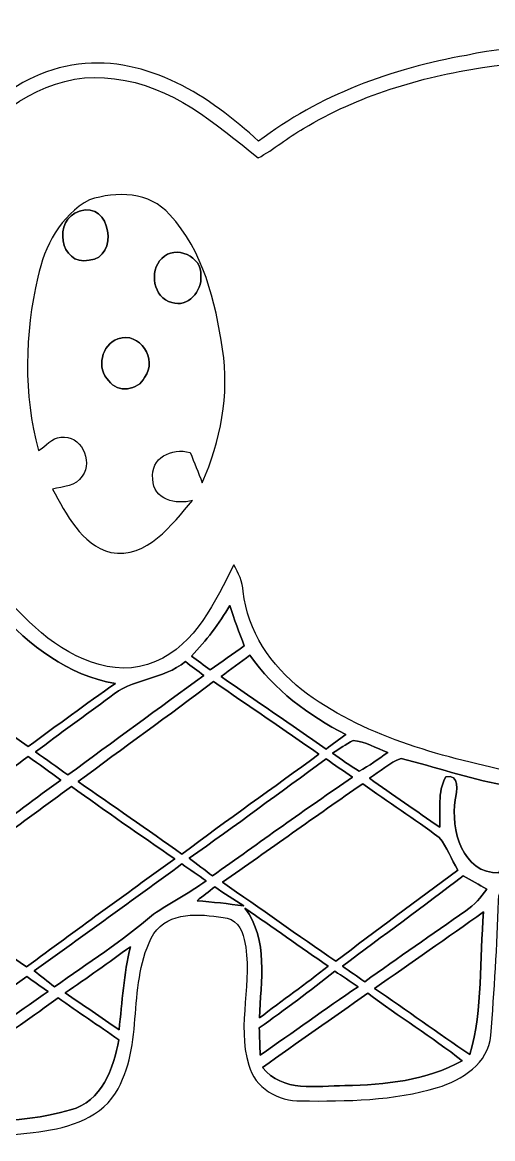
# Model space of a CAD drawing. Header units: centimetres. Extents: x -9.7 to 9.7, y -20.5 to 20.6.
# Drawn here: x -5.47 to -2.79, y 7.85 to 14.21 of the extents above; entities that cross this region are included whole.
import ezdxf

# ---------------------------------------------------------------- set-up
doc = ezdxf.new("R2010")
doc.units = ezdxf.units.CM
doc.header["$MEASUREMENT"] = 0
doc.layers.add('Camada 1', color=7, linetype='Continuous')

msp = doc.modelspace()

# ---------------------------------------------------------------- linework, layer by layer
at = {"layer": 'Camada 1'}
for points, knots in [([(-0.60995, 14.11922), (-0.34008, 14.20883), (-0.04409, 14.10334), (0.15487, 13.91284), (0.15487, 13.91284), (0.46989, 13.61193), (0.63429, 13.16955), (0.62759, 12.73704), (0.62759, 12.73704), (0.6223, 12.36486), (0.60077, 11.98315), (0.46777, 11.63178), (0.46777, 11.63178), (0.3877, 11.42752), (0.22613, 11.22362), (-0.00528, 11.1954), (-0.00528, 11.1954), (-0.27869, 11.16612), (-0.52916, 11.31393), (-0.7486, 11.45857), (-0.7486, 11.45857), (-0.80926, 11.18693), (-0.90874, 10.92588), (-1.03645, 10.67858), (-1.03645, 10.67858), (-0.8844, 10.60309), (-0.72143, 10.51525), (-0.64135, 10.35719), (-0.64135, 10.35719), (-0.59655, 10.27923), (-0.62547, 10.16599), (-0.71154, 10.13106), (-0.71154, 10.13106), (-0.83185, 10.07039), (-0.96943, 10.11625), (-1.0922, 10.14236), (-1.0922, 10.14236), (-1.03716, 9.98573), (-0.98036, 9.80898), (-0.83185, 9.71549), (-0.83185, 9.71549), (-0.67132, 9.60825), (-0.4579, 9.54087), (-0.27199, 9.62307), (-0.27199, 9.62307), (-0.12276, 9.70068), (-0.05927, 9.86754), (-0.0141, 10.01959), (-0.0141, 10.01959), (0.05749, 9.88341), (0.15275, 9.7476), (0.29951, 9.68587), (0.29951, 9.68587), (0.38664, 9.64599), (0.48401, 9.65799), (0.57714, 9.65693), (0.57714, 9.65693), (0.33019, 9.29922), (-0.02046, 8.99194), (-0.45084, 8.88717), (-0.45084, 8.88717), (-0.95144, 8.76476), (-1.51306, 8.83814), (-1.93957, 9.138), (-1.93957, 9.138), (-2.21543, 9.33167), (-2.43981, 9.58744), (-2.65677, 9.84285), (-2.65677, 9.84285), (-2.66064, 9.69398), (-2.64054, 9.5444), (-2.6543, 9.39553), (-2.6543, 9.39553), (-2.67757, 9.32638), (-2.76331, 9.28828), (-2.75836, 9.20785), (-2.75836, 9.20785), (-2.76472, 8.95244), (-2.78236, 8.69738), (-2.80141, 8.44232), (-2.80141, 8.44232), (-2.81481, 8.28357), (-2.96615, 8.18832), (-3.10479, 8.14563), (-3.10479, 8.14563), (-3.35597, 8.07014), (-3.62196, 8.06731), (-3.88196, 8.06943), (-3.88196, 8.06943), (-4.01038, 8.06696), (-4.14584, 8.14351), (-4.179, 8.27334), (-4.179, 8.27334), (-4.25272, 8.50723), (-4.15042, 8.75242), (-4.20546, 8.98807), (-4.20546, 8.98807), (-4.21569, 9.04839), (-4.25908, 9.11189), (-4.32576, 9.11331), (-4.32576, 9.11331), (-4.46051, 9.13482), (-4.63161, 9.14893), (-4.72052, 9.02193), (-4.72052, 9.02193), (-4.8789, 8.74323), (-4.76708, 8.38764), (-4.93854, 8.11318), (-4.93854, 8.11318), (-5.03943, 7.95549), (-5.23346, 7.91104), (-5.40666, 7.88882), (-5.40666, 7.88882), (-5.6843, 7.85812), (-5.99263, 7.85459), (-6.23252, 8.01934), (-6.23252, 8.01934), (-6.37645, 8.11212), (-6.45971, 8.26981), (-6.50804, 8.42997), (-6.50804, 8.42997), (-6.53591, 8.32272), (-6.54402, 8.19502), (-6.64104, 8.12341), (-6.64104, 8.12341), (-6.85517, 7.94455), (-7.1501, 7.98617), (-7.40762, 7.99747), (-7.40762, 7.99747), (-7.67749, 8.01334), (-7.98935, 8.04298), (-8.17138, 8.26981), (-8.17138, 8.26981), (-8.34812, 8.49595), (-8.32661, 8.79968), (-8.4021, 9.06356), (-8.4021, 9.06356), (-8.58343, 9.70138), (-8.65611, 10.37272), (-8.59049, 11.03347), (-8.59049, 11.03347), (-8.75277, 11.02536), (-8.93657, 11.07616), (-9.02158, 11.22609), (-9.02158, 11.22609), (-9.12424, 11.36791), (-9.08791, 11.58028), (-9.23042, 11.69493), (-9.23042, 11.69493), (-9.32427, 11.76972), (-9.44138, 11.6914), (-9.54228, 11.67765), (-9.54228, 11.67765), (-9.49007, 11.86638), (-9.23466, 11.83675), (-9.12494, 11.71645), (-9.12494, 11.71645), (-9.10766, 11.85368), (-9.09425, 11.99303), (-9.04945, 12.12461), (-9.04945, 12.12461), (-9.0297, 12.13131), (-8.99019, 12.14472), (-8.97043, 12.15178), (-8.97043, 12.15178), (-8.99194, 12.00925), (-9.02511, 11.86849), (-9.04416, 11.72562), (-9.04416, 11.72562), (-8.92916, 11.76266), (-8.76088, 11.86074), (-8.67021, 11.73868), (-8.67021, 11.73868), (-8.76652, 11.70693), (-8.86812, 11.69951), (-8.96725, 11.68082), (-8.96725, 11.68082), (-9.0939, 11.49631), (-8.99336, 11.22397), (-8.79475, 11.13825), (-8.79475, 11.13825), (-8.72771, 11.11849), (-8.65681, 11.12343), (-8.58766, 11.12026), (-8.58766, 11.12026), (-8.52663, 11.53795), (-8.42221, 11.96057), (-8.18762, 12.31723), (-8.18762, 12.31723), (-8.06379, 12.51691), (-7.8867, 12.6746), (-7.7096, 12.82559), (-7.7096, 12.82559), (-7.50111, 12.9942), (-7.27357, 13.14731), (-7.01569, 13.22775), (-7.01569, 13.22775), (-6.69854, 13.33041), (-6.35635, 13.30289), (-6.03391, 13.24292), (-6.03391, 13.24292), (-5.85257, 13.58758), (-5.55378, 13.91814), (-5.14809, 13.97105), (-5.14809, 13.97105), (-4.75473, 14.01797), (-4.39878, 13.78795), (-4.12326, 13.5315), (-4.12326, 13.5315), (-3.78037, 13.79573), (-3.36303, 13.94566), (-2.94004, 14.02079), (-2.94004, 14.02079), (-2.3382, 14.15837), (-1.69403, 13.92307), (-1.27282, 13.48387), (-1.27282, 13.48387), (-1.12253, 13.75268), (-0.91193, 14.01797), (-0.60995, 14.11922)], [0, 0, 0, 0, 0.0178571, 0.0178571, 0.0178571, 0.0178571, 0.0357143, 0.0357143, 0.0357143, 0.0357143, 0.0535714, 0.0535714, 0.0535714, 0.0535714, 0.0714286, 0.0714286, 0.0714286, 0.0714286, 0.0892857, 0.0892857, 0.0892857, 0.0892857, 0.1071429, 0.1071429, 0.1071429, 0.1071429, 0.125, 0.125, 0.125, 0.125, 0.1428571, 0.1428571, 0.1428571, 0.1428571, 0.1607143, 0.1607143, 0.1607143, 0.1607143, 0.1785714, 0.1785714, 0.1785714, 0.1785714, 0.1964286, 0.1964286, 0.1964286, 0.1964286, 0.2142857, 0.2142857, 0.2142857, 0.2142857, 0.2321429, 0.2321429, 0.2321429, 0.2321429, 0.25, 0.25, 0.25, 0.25, 0.2678571, 0.2678571, 0.2678571, 0.2678571, 0.2857143, 0.2857143, 0.2857143, 0.2857143, 0.3035714, 0.3035714, 0.3035714, 0.3035714, 0.3214286, 0.3214286, 0.3214286, 0.3214286, 0.3392857, 0.3392857, 0.3392857, 0.3392857, 0.3571429, 0.3571429, 0.3571429, 0.3571429, 0.375, 0.375, 0.375, 0.375, 0.3928571, 0.3928571, 0.3928571, 0.3928571, 0.4107143, 0.4107143, 0.4107143, 0.4107143, 0.4285714, 0.4285714, 0.4285714, 0.4285714, 0.4464286, 0.4464286, 0.4464286, 0.4464286, 0.4642857, 0.4642857, 0.4642857, 0.4642857, 0.4821429, 0.4821429, 0.4821429, 0.4821429, 0.5, 0.5, 0.5, 0.5, 0.5178571, 0.5178571, 0.5178571, 0.5178571, 0.5357143, 0.5357143, 0.5357143, 0.5357143, 0.5535714, 0.5535714, 0.5535714, 0.5535714, 0.5714286, 0.5714286, 0.5714286, 0.5714286, 0.5892857, 0.5892857, 0.5892857, 0.5892857, 0.6071429, 0.6071429, 0.6071429, 0.6071429, 0.625, 0.625, 0.625, 0.625, 0.6428571, 0.6428571, 0.6428571, 0.6428571, 0.6607143, 0.6607143, 0.6607143, 0.6607143, 0.6785714, 0.6785714, 0.6785714, 0.6785714, 0.6964286, 0.6964286, 0.6964286, 0.6964286, 0.7142857, 0.7142857, 0.7142857, 0.7142857, 0.7321429, 0.7321429, 0.7321429, 0.7321429, 0.75, 0.75, 0.75, 0.75, 0.7678571, 0.7678571, 0.7678571, 0.7678571, 0.7857143, 0.7857143, 0.7857143, 0.7857143, 0.8035714, 0.8035714, 0.8035714, 0.8035714, 0.8214286, 0.8214286, 0.8214286, 0.8214286, 0.8392857, 0.8392857, 0.8392857, 0.8392857, 0.8571429, 0.8571429, 0.8571429, 0.8571429, 0.875, 0.875, 0.875, 0.875, 0.8928571, 0.8928571, 0.8928571, 0.8928571, 0.9107143, 0.9107143, 0.9107143, 0.9107143, 0.9285714, 0.9285714, 0.9285714, 0.9285714, 0.9464286, 0.9464286, 0.9464286, 0.9464286, 0.9642857, 0.9642857, 0.9642857, 0.9642857, 1, 1, 1, 1]), ([(-3.86715, 13.60451), (-3.86715, 13.60451), (-3.86715, 13.60451), (-3.86715, 13.60451), (-3.86715, 13.60451), (-3.95746, 13.55407), (-4.03577, 13.48528), (-4.12644, 13.43659), (-4.12644, 13.43659), (-4.36774, 13.63203), (-4.62104, 13.85146), (-4.94312, 13.88709), (-4.94312, 13.88709), (-5.2511, 13.93472), (-5.54813, 13.76538), (-5.73792, 13.5329), (-5.73792, 13.5329), (-6.06178, 13.14273), (-6.24662, 12.60968), (-6.1355, 12.10415), (-6.1355, 12.10415), (-6.0258, 11.60004), (-5.77849, 11.1125), (-5.39362, 10.76325), (-5.39362, 10.76325), (-5.2137, 10.60132), (-4.95158, 10.46585), (-4.70958, 10.56993), (-4.70958, 10.56993), (-4.47993, 10.6694), (-4.37091, 10.91177), (-4.26507, 11.12167), (-4.26507, 11.12167), (-4.23932, 11.07369), (-4.21323, 11.02465), (-4.21145, 10.96856), (-4.21145, 10.96856), (-4.18641, 10.7449), (-4.05165, 10.54734), (-3.87772, 10.41011), (-3.87772, 10.41011), (-3.53377, 10.14448), (-3.10127, 10.03546), (-2.68464, 9.94163), (-2.68464, 9.94163), (-2.60385, 9.93316), (-2.56187, 9.8559), (-2.51178, 9.80193), (-2.51178, 9.80193), (-2.22215, 9.46326), (-1.8923, 9.12354), (-1.45379, 8.99018), (-1.45379, 8.99018), (-1.00646, 8.86495), (-0.50024, 8.88259), (-0.09313, 9.12318), (-0.09313, 9.12318), (0.10371, 9.23395), (0.26246, 9.39764), (0.41098, 9.56521), (0.41098, 9.56521), (0.24977, 9.59484), (0.11219, 9.68762), (0.00881, 9.81251), (0.00881, 9.81251), (-0.05961, 9.69398), (-0.15063, 9.57438), (-0.28575, 9.52993), (-0.28575, 9.52993), (-0.4572, 9.46714), (-0.64698, 9.51971), (-0.80222, 9.60154), (-0.80222, 9.60154), (-1.09395, 9.74936), (-1.23013, 10.11943), (-1.15675, 10.42916), (-1.15675, 10.42916), (-1.12572, 10.56286), (-1.12606, 10.70609), (-1.05762, 10.82815), (-1.05762, 10.82815), (-0.81704, 11.31534), (-0.7179, 11.87838), (-0.8202, 12.41459), (-0.8202, 12.41459), (-0.9285, 12.98469), (-1.28905, 13.51492), (-1.8101, 13.78231), (-1.8101, 13.78231), (-2.12514, 13.9513), (-2.4966, 14.01162), (-2.84902, 13.95236), (-2.84902, 13.95236), (-3.20428, 13.89556), (-3.55811, 13.79255), (-3.86715, 13.60451)], [0, 0, 0, 0, 0.04, 0.04, 0.04, 0.04, 0.08, 0.08, 0.08, 0.08, 0.12, 0.12, 0.12, 0.12, 0.16, 0.16, 0.16, 0.16, 0.2, 0.2, 0.2, 0.2, 0.24, 0.24, 0.24, 0.24, 0.28, 0.28, 0.28, 0.28, 0.32, 0.32, 0.32, 0.32, 0.36, 0.36, 0.36, 0.36, 0.4, 0.4, 0.4, 0.4, 0.44, 0.44, 0.44, 0.44, 0.48, 0.48, 0.48, 0.48, 0.52, 0.52, 0.52, 0.52, 0.56, 0.56, 0.56, 0.56, 0.6, 0.6, 0.6, 0.6, 0.64, 0.64, 0.64, 0.64, 0.68, 0.68, 0.68, 0.68, 0.72, 0.72, 0.72, 0.72, 0.76, 0.76, 0.76, 0.76, 0.8, 0.8, 0.8, 0.8, 0.84, 0.84, 0.84, 0.84, 0.88, 0.88, 0.88, 0.88, 0.92, 0.92, 0.92, 0.92, 1, 1, 1, 1]), ([(-5.08599, 13.19812), (-4.93572, 13.24927), (-4.74062, 13.24468), (-4.6302, 13.11451), (-4.6302, 13.11451), (-4.43793, 12.90742), (-4.36879, 12.62027), (-4.32859, 12.34828), (-4.32859, 12.34828), (-4.28871, 12.08969), (-4.33916, 11.82581), (-4.44429, 11.58839), (-4.44429, 11.58839), (-4.46651, 11.64624), (-4.48909, 11.7034), (-4.51343, 11.76019), (-4.51343, 11.76019), (-4.61751, 11.78912), (-4.74169, 11.73021), (-4.7251, 11.6085), (-4.7251, 11.6085), (-4.72439, 11.48997), (-4.59281, 11.46245), (-4.49896, 11.48679), (-4.49896, 11.48679), (-4.61997, 11.35027), (-4.7558, 11.15483), (-4.965, 11.19081), (-4.965, 11.19081), (-5.13362, 11.23632), (-5.21723, 11.41024), (-5.2966, 11.55099), (-5.2966, 11.55099), (-5.23769, 11.56828), (-5.16113, 11.56476), (-5.12762, 11.6265), (-5.12762, 11.6265), (-5.06201, 11.71116), (-5.13785, 11.86638), (-5.24932, 11.84663), (-5.24932, 11.84663), (-5.30119, 11.84557), (-5.33471, 11.79547), (-5.37703, 11.77148), (-5.37703, 11.77148), (-5.46206, 12.09322), (-5.4557, 12.43506), (-5.38091, 12.75785), (-5.38091, 12.75785), (-5.34212, 12.93354), (-5.25039, 13.11133), (-5.08599, 13.19812)], [0, 0, 0, 0, 0.0714286, 0.0714286, 0.0714286, 0.0714286, 0.1428571, 0.1428571, 0.1428571, 0.1428571, 0.2142857, 0.2142857, 0.2142857, 0.2142857, 0.2857143, 0.2857143, 0.2857143, 0.2857143, 0.3571429, 0.3571429, 0.3571429, 0.3571429, 0.4285714, 0.4285714, 0.4285714, 0.4285714, 0.5, 0.5, 0.5, 0.5, 0.5714286, 0.5714286, 0.5714286, 0.5714286, 0.6428571, 0.6428571, 0.6428571, 0.6428571, 0.7142857, 0.7142857, 0.7142857, 0.7142857, 0.7857143, 0.7857143, 0.7857143, 0.7857143, 0.8571429, 0.8571429, 0.8571429, 0.8571429, 1, 1, 1, 1]), ([(-5.14208, 13.13391), (-5.14208, 13.13391), (-5.14208, 13.13391), (-5.14208, 13.13391), (-5.14208, 13.13391), (-5.2966, 13.09088), (-5.25604, 12.81782), (-5.08847, 12.85521), (-5.08847, 12.85521), (-4.91455, 12.86544), (-4.96464, 13.19742), (-5.14208, 13.13391)], [0, 0, 0, 0, 0.25, 0.25, 0.25, 0.25, 0.5, 0.5, 0.5, 0.5, 1, 1, 1, 1]), ([(-4.67465, 12.86509), (-4.67465, 12.86509), (-4.67465, 12.86509), (-4.67465, 12.86509), (-4.67465, 12.86509), (-4.74909, 12.79348), (-4.72263, 12.63826), (-4.61751, 12.61463), (-4.61751, 12.61463), (-4.5272, 12.58146), (-4.44394, 12.67988), (-4.45206, 12.76597), (-4.45206, 12.76597), (-4.44217, 12.87533), (-4.59705, 12.94588), (-4.67465, 12.86509)], [0, 0, 0, 0, 0.2, 0.2, 0.2, 0.2, 0.4, 0.4, 0.4, 0.4, 0.6, 0.6, 0.6, 0.6, 1, 1, 1, 1]), ([(-4.92407, 12.40648), (-4.92407, 12.40648), (-4.92407, 12.40648), (-4.92407, 12.40648), (-4.92407, 12.40648), (-5.01896, 12.37615), (-5.04789, 12.23715), (-4.97592, 12.16836), (-4.97592, 12.16836), (-4.92936, 12.0978), (-4.80659, 12.11192), (-4.77273, 12.18811), (-4.77273, 12.18811), (-4.69511, 12.28972), (-4.79918, 12.4527), (-4.92407, 12.40648)], [0, 0, 0, 0, 0.2, 0.2, 0.2, 0.2, 0.4, 0.4, 0.4, 0.4, 0.6, 0.6, 0.6, 0.6, 1, 1, 1, 1]), ([(-4.50639, 10.60167), (-4.50639, 10.60167), (-4.50639, 10.60167), (-4.50639, 10.60167), (-4.50639, 10.60167), (-4.4704, 10.57557), (-4.43476, 10.54911), (-4.39914, 10.52265), (-4.39914, 10.52265), (-4.33387, 10.56816), (-4.26966, 10.61437), (-4.20475, 10.65988), (-4.20475, 10.65988), (-4.23509, 10.73538), (-4.26261, 10.81228), (-4.2873, 10.88989), (-4.2873, 10.88989), (-4.34764, 10.78476), (-4.4217, 10.68881), (-4.50639, 10.60167)], [0, 0, 0, 0, 0.1666667, 0.1666667, 0.1666667, 0.1666667, 0.3333333, 0.3333333, 0.3333333, 0.3333333, 0.5, 0.5, 0.5, 0.5, 0.6666667, 0.6666667, 0.6666667, 0.6666667, 1, 1, 1, 1]), ([(-6.06319, 10.52617), (-6.06319, 10.52617), (-6.06319, 10.52617), (-6.06319, 10.52617), (-6.06319, 10.52617), (-5.85435, 10.37872), (-5.64479, 10.23196), (-5.43453, 10.08626), (-5.43453, 10.08626), (-5.27049, 10.20762), (-5.10611, 10.32862), (-4.93888, 10.44575), (-4.93888, 10.44575), (-5.2077, 10.48914), (-5.42819, 10.662), (-5.6074, 10.85744), (-5.6074, 10.85744), (-5.75804, 10.74525), (-5.91185, 10.6373), (-6.06319, 10.52617)], [0, 0, 0, 0, 0.1666667, 0.1666667, 0.1666667, 0.1666667, 0.3333333, 0.3333333, 0.3333333, 0.3333333, 0.5, 0.5, 0.5, 0.5, 0.6666667, 0.6666667, 0.6666667, 0.6666667, 1, 1, 1, 1]), ([(-4.96992, 10.36778), (-4.96992, 10.36778), (-4.96992, 10.36778), (-4.96992, 10.36778), (-4.96992, 10.36778), (-5.11069, 10.263), (-5.25392, 10.16176), (-5.39326, 10.05557), (-5.39326, 10.05557), (-5.33152, 10.01289), (-5.26979, 9.9695), (-5.20912, 9.92504), (-5.20912, 9.92504), (-4.95087, 10.11413), (-4.6937, 10.30427), (-4.43442, 10.4916), (-4.43442, 10.4916), (-4.47004, 10.51771), (-4.50532, 10.54381), (-4.54025, 10.56993), (-4.54025, 10.56993), (-4.66689, 10.4655), (-4.84716, 10.47608), (-4.96992, 10.36778)], [0, 0, 0, 0, 0.1428571, 0.1428571, 0.1428571, 0.1428571, 0.2857143, 0.2857143, 0.2857143, 0.2857143, 0.4285714, 0.4285714, 0.4285714, 0.4285714, 0.5714286, 0.5714286, 0.5714286, 0.5714286, 0.7142857, 0.7142857, 0.7142857, 0.7142857, 1, 1, 1, 1]), ([(-4.33704, 10.48455), (-4.33704, 10.48455), (-4.33704, 10.48455), (-4.33704, 10.48455), (-4.33704, 10.48455), (-4.13773, 10.34768), (-3.93805, 10.21079), (-3.73979, 10.07215), (-3.73979, 10.07215), (-3.7024, 10.10002), (-3.66465, 10.12754), (-3.62691, 10.15505), (-3.62691, 10.15505), (-3.83928, 10.26371), (-4.03542, 10.4087), (-4.17264, 10.60696), (-4.17264, 10.60696), (-4.22768, 10.56604), (-4.28271, 10.52583), (-4.33704, 10.48455)], [0, 0, 0, 0, 0.1666667, 0.1666667, 0.1666667, 0.1666667, 0.3333333, 0.3333333, 0.3333333, 0.3333333, 0.5, 0.5, 0.5, 0.5, 0.6666667, 0.6666667, 0.6666667, 0.6666667, 1, 1, 1, 1]), ([(-5.1509, 9.88695), (-5.1509, 9.88695), (-5.1509, 9.88695), (-5.1509, 9.88695), (-5.1509, 9.88695), (-4.95299, 9.75077), (-4.7565, 9.61319), (-4.55999, 9.4749), (-4.55999, 9.4749), (-4.30247, 9.66752), (-4.03965, 9.85273), (-3.78037, 10.04287), (-3.78037, 10.04287), (-3.97862, 10.18292), (-4.18076, 10.31769), (-4.38009, 10.45668), (-4.38009, 10.45668), (-4.63444, 10.26336), (-4.89444, 10.07779), (-5.1509, 9.88695)], [0, 0, 0, 0, 0.1666667, 0.1666667, 0.1666667, 0.1666667, 0.3333333, 0.3333333, 0.3333333, 0.3333333, 0.5, 0.5, 0.5, 0.5, 0.6666667, 0.6666667, 0.6666667, 0.6666667, 1, 1, 1, 1]), ([(-3.58598, 10.12154), (-3.58598, 10.12154), (-3.58598, 10.12154), (-3.58598, 10.12154), (-3.58598, 10.12154), (-3.62549, 10.09826), (-3.66394, 10.07427), (-3.70204, 10.04851), (-3.70204, 10.04851), (-3.65266, 10.01394), (-3.60398, 9.97795), (-3.55177, 9.94727), (-3.55177, 9.94727), (-3.49284, 9.97514), (-3.44204, 10.01641), (-3.38878, 10.05346), (-3.38878, 10.05346), (-3.45439, 10.07568), (-3.51613, 10.1166), (-3.58598, 10.12154)], [0, 0, 0, 0, 0.1666667, 0.1666667, 0.1666667, 0.1666667, 0.3333333, 0.3333333, 0.3333333, 0.3333333, 0.5, 0.5, 0.5, 0.5, 0.6666667, 0.6666667, 0.6666667, 0.6666667, 1, 1, 1, 1]), ([(-6.2865, 9.40928), (-6.2865, 9.40928), (-6.2865, 9.40928), (-6.2865, 9.40928), (-6.2865, 9.40928), (-6.22335, 9.36377), (-6.15984, 9.31862), (-6.09599, 9.27381), (-6.09599, 9.27381), (-5.81377, 9.4816), (-5.53154, 9.68903), (-5.24862, 9.89612), (-5.24862, 9.89612), (-5.31106, 9.94057), (-5.37316, 9.98537), (-5.43524, 10.02982), (-5.43524, 10.02982), (-5.71712, 9.82027), (-6.00428, 9.61777), (-6.2865, 9.40928)], [0, 0, 0, 0, 0.1666667, 0.1666667, 0.1666667, 0.1666667, 0.3333333, 0.3333333, 0.3333333, 0.3333333, 0.5, 0.5, 0.5, 0.5, 0.6666667, 0.6666667, 0.6666667, 0.6666667, 1, 1, 1, 1]), ([(-4.51908, 9.45091), (-4.51908, 9.45091), (-4.51908, 9.45091), (-4.51908, 9.45091), (-4.51908, 9.45091), (-4.47498, 9.4174), (-4.43018, 9.38388), (-4.38572, 9.35037), (-4.38572, 9.35037), (-4.1208, 9.53946), (-3.85655, 9.72961), (-3.5881, 9.91305), (-3.5881, 9.91305), (-3.63889, 9.94727), (-3.68935, 9.98149), (-3.73979, 10.01571), (-3.73979, 10.01571), (-3.99944, 9.82733), (-4.25626, 9.63507), (-4.51908, 9.45091)], [0, 0, 0, 0, 0.1666667, 0.1666667, 0.1666667, 0.1666667, 0.3333333, 0.3333333, 0.3333333, 0.3333333, 0.5, 0.5, 0.5, 0.5, 0.6666667, 0.6666667, 0.6666667, 0.6666667, 1, 1, 1, 1]), ([(-3.49179, 9.90635), (-3.49179, 9.90635), (-3.49179, 9.90635), (-3.49179, 9.90635), (-3.49179, 9.90635), (-3.36055, 9.81109), (-3.22579, 9.72043), (-3.09279, 9.6273), (-3.09279, 9.6273), (-3.0868, 9.72255), (-3.10727, 9.82662), (-3.05822, 9.91376), (-3.05822, 9.91376), (-2.97814, 9.93527), (-2.99261, 9.82909), (-3.0046, 9.78358), (-3.0046, 9.78358), (-3.03106, 9.61777), (-2.96367, 9.36025), (-2.75519, 9.36801), (-2.75519, 9.36801), (-2.69168, 9.52712), (-2.76048, 9.70209), (-2.73614, 9.86825), (-2.73614, 9.86825), (-2.93088, 9.906), (-3.11962, 9.9695), (-3.31152, 10.01924), (-3.31152, 10.01924), (-3.37925, 9.9963), (-3.43181, 9.94339), (-3.49179, 9.90635)], [0, 0, 0, 0, 0.1111111, 0.1111111, 0.1111111, 0.1111111, 0.2222222, 0.2222222, 0.2222222, 0.2222222, 0.3333333, 0.3333333, 0.3333333, 0.3333333, 0.4444444, 0.4444444, 0.4444444, 0.4444444, 0.5555556, 0.5555556, 0.5555556, 0.5555556, 0.6666667, 0.6666667, 0.6666667, 0.6666667, 0.7777778, 0.7777778, 0.7777778, 0.7777778, 1, 1, 1, 1]), ([(-6.03815, 9.23889), (-6.03815, 9.23889), (-6.03815, 9.23889), (-6.03815, 9.23889), (-6.03815, 9.23889), (-5.84234, 9.10025), (-5.64127, 8.96902), (-5.44405, 8.8325), (-5.44405, 8.8325), (-5.16431, 9.03957), (-4.8828, 9.24383), (-4.60058, 9.44738), (-4.60058, 9.44738), (-4.79777, 9.58249), (-4.99426, 9.71902), (-5.18795, 9.85908), (-5.18795, 9.85908), (-5.47193, 9.65305), (-5.7531, 9.4435), (-6.03815, 9.23889)], [0, 0, 0, 0, 0.1666667, 0.1666667, 0.1666667, 0.1666667, 0.3333333, 0.3333333, 0.3333333, 0.3333333, 0.5, 0.5, 0.5, 0.5, 0.6666667, 0.6666667, 0.6666667, 0.6666667, 1, 1, 1, 1]), ([(-4.32964, 9.31368), (-4.32964, 9.31368), (-4.32964, 9.31368), (-4.32964, 9.31368), (-4.32964, 9.31368), (-4.11268, 9.16622), (-3.90031, 9.01206), (-3.68335, 8.86424), (-3.68335, 8.86424), (-3.45475, 9.04098), (-3.22155, 9.21137), (-2.98979, 9.38353), (-2.98979, 9.38353), (-3.02541, 9.44491), (-3.05118, 9.51264), (-3.09491, 9.56874), (-3.09491, 9.56874), (-3.23639, 9.67634), (-3.38771, 9.76947), (-3.53094, 9.87459), (-3.53094, 9.87459), (-3.79906, 9.69009), (-4.06259, 9.4996), (-4.32964, 9.31368)], [0, 0, 0, 0, 0.1428571, 0.1428571, 0.1428571, 0.1428571, 0.2857143, 0.2857143, 0.2857143, 0.2857143, 0.4285714, 0.4285714, 0.4285714, 0.4285714, 0.5714286, 0.5714286, 0.5714286, 0.5714286, 0.7142857, 0.7142857, 0.7142857, 0.7142857, 1, 1, 1, 1]), ([(-5.40066, 8.81062), (-5.40066, 8.81062), (-5.40066, 8.81062), (-5.40066, 8.81062), (-5.40066, 8.81062), (-5.36222, 8.78028), (-5.32377, 8.74994), (-5.2853, 8.71925), (-5.2853, 8.71925), (-5.09517, 8.85331), (-4.89866, 8.97925), (-4.72263, 9.13165), (-4.72263, 9.13165), (-4.62385, 9.19726), (-4.51801, 9.2523), (-4.42207, 9.3225), (-4.42207, 9.3225), (-4.46829, 9.35425), (-4.51414, 9.38636), (-4.55999, 9.4181), (-4.55999, 9.4181), (-4.83941, 9.21455), (-5.1181, 9.00994), (-5.40066, 8.81062)], [0, 0, 0, 0, 0.1428571, 0.1428571, 0.1428571, 0.1428571, 0.2857143, 0.2857143, 0.2857143, 0.2857143, 0.4285714, 0.4285714, 0.4285714, 0.4285714, 0.5714286, 0.5714286, 0.5714286, 0.5714286, 0.7142857, 0.7142857, 0.7142857, 0.7142857, 1, 1, 1, 1]), ([(-2.95839, 9.35108), (-2.95839, 9.35108), (-2.95839, 9.35108), (-2.95839, 9.35108), (-2.95839, 9.35108), (-3.18523, 9.17645), (-3.41736, 9.00852), (-3.64596, 8.83637), (-3.64596, 8.83637), (-3.60398, 8.80709), (-3.56164, 8.77746), (-3.51966, 8.74747), (-3.51966, 8.74747), (-3.3288, 8.88434), (-3.13548, 9.01734), (-2.94357, 9.15211), (-2.94357, 9.15211), (-2.89524, 9.18386), (-2.8575, 9.22761), (-2.82434, 9.27417), (-2.82434, 9.27417), (-2.86878, 9.30062), (-2.91358, 9.32602), (-2.95839, 9.35108)], [0, 0, 0, 0, 0.1428571, 0.1428571, 0.1428571, 0.1428571, 0.2857143, 0.2857143, 0.2857143, 0.2857143, 0.4285714, 0.4285714, 0.4285714, 0.4285714, 0.5714286, 0.5714286, 0.5714286, 0.5714286, 0.7142857, 0.7142857, 0.7142857, 0.7142857, 1, 1, 1, 1]), ([(-4.47357, 9.20891), (-4.47357, 9.20891), (-4.47357, 9.20891), (-4.47357, 9.20891), (-4.47357, 9.20891), (-4.38467, 9.2015), (-4.29612, 9.19198), (-4.20758, 9.17927), (-4.20758, 9.17927), (-4.26295, 9.21561), (-4.3187, 9.25089), (-4.37339, 9.28758), (-4.37339, 9.28758), (-4.40689, 9.26147), (-4.44041, 9.23536), (-4.47357, 9.20891)], [0, 0, 0, 0, 0.2, 0.2, 0.2, 0.2, 0.4, 0.4, 0.4, 0.4, 0.6, 0.6, 0.6, 0.6, 1, 1, 1, 1]), ([(-4.20122, 9.16657), (-4.20122, 9.16657), (-4.20122, 9.16657), (-4.20122, 9.16657), (-4.20122, 9.16657), (-4.06505, 8.98454), (-4.11127, 8.75205), (-4.11902, 8.5418), (-4.11902, 8.5418), (-3.98885, 8.64022), (-3.85692, 8.73583), (-3.72779, 8.83567), (-3.72779, 8.83567), (-3.88513, 8.94679), (-4.04283, 9.05721), (-4.20122, 9.16657)], [0, 0, 0, 0, 0.2, 0.2, 0.2, 0.2, 0.4, 0.4, 0.4, 0.4, 0.6, 0.6, 0.6, 0.6, 1, 1, 1, 1]), ([(-3.46287, 8.70972), (-3.46287, 8.70972), (-3.46287, 8.70972), (-3.46287, 8.70972), (-3.46287, 8.70972), (-3.28153, 8.58555), (-3.10303, 8.45678), (-2.92099, 8.33331), (-2.92099, 8.33331), (-2.84585, 8.59577), (-2.86526, 8.87483), (-2.84339, 9.14505), (-2.84339, 9.14505), (-3.04906, 8.99865), (-3.25649, 8.85472), (-3.46287, 8.70972)], [0, 0, 0, 0, 0.2, 0.2, 0.2, 0.2, 0.4, 0.4, 0.4, 0.4, 0.6, 0.6, 0.6, 0.6, 1, 1, 1, 1]), ([(-5.22464, 8.68397), (-5.22464, 8.68397), (-5.22464, 8.68397), (-5.22464, 8.68397), (-5.22464, 8.68397), (-5.12163, 8.61553), (-5.02038, 8.54392), (-4.91771, 8.47478), (-4.91771, 8.47478), (-4.89973, 8.63282), (-4.89126, 8.79228), (-4.85315, 8.94715), (-4.85315, 8.94715), (-4.97592, 8.85789), (-5.09905, 8.76969), (-5.22464, 8.68397)], [0, 0, 0, 0, 0.2, 0.2, 0.2, 0.2, 0.4, 0.4, 0.4, 0.4, 0.6, 0.6, 0.6, 0.6, 1, 1, 1, 1]), ([(-6.28085, 8.16751), (-6.28085, 8.16751), (-6.28085, 8.16751), (-6.28085, 8.16751), (-6.28085, 8.16751), (-6.2491, 8.13964), (-6.21665, 8.11141), (-6.18455, 8.08319), (-6.18455, 8.08319), (-5.89845, 8.28815), (-5.61021, 8.48959), (-5.322, 8.69138), (-5.322, 8.69138), (-5.36256, 8.71995), (-5.40315, 8.74853), (-5.44335, 8.77746), (-5.44335, 8.77746), (-5.72135, 8.57285), (-6.0018, 8.37106), (-6.28085, 8.16751)], [0, 0, 0, 0, 0.1666667, 0.1666667, 0.1666667, 0.1666667, 0.3333333, 0.3333333, 0.3333333, 0.3333333, 0.5, 0.5, 0.5, 0.5, 0.6666667, 0.6666667, 0.6666667, 0.6666667, 1, 1, 1, 1]), ([(-4.12009, 8.48571), (-4.12009, 8.48571), (-4.12009, 8.48571), (-4.12009, 8.48571), (-4.12009, 8.48571), (-4.11797, 8.43386), (-4.11621, 8.382), (-4.11409, 8.33013), (-4.11409, 8.33013), (-3.92782, 8.45925), (-3.74509, 8.59296), (-3.55706, 8.71925), (-3.55706, 8.71925), (-3.6015, 8.74924), (-3.64596, 8.77887), (-3.6904, 8.8085), (-3.6904, 8.8085), (-3.82975, 8.69597), (-3.97298, 8.58801), (-4.12009, 8.48571)], [0, 0, 0, 0, 0.1666667, 0.1666667, 0.1666667, 0.1666667, 0.3333333, 0.3333333, 0.3333333, 0.3333333, 0.5, 0.5, 0.5, 0.5, 0.6666667, 0.6666667, 0.6666667, 0.6666667, 1, 1, 1, 1]), ([(-6.1281, 8.04227), (-6.1281, 8.04227), (-6.1281, 8.04227), (-6.1281, 8.04227), (-6.1281, 8.04227), (-5.83318, 7.92339), (-5.49697, 7.93573), (-5.19465, 8.01863), (-5.19465, 8.01863), (-5.01438, 8.0659), (-4.94841, 8.25394), (-4.91983, 8.41798), (-4.91983, 8.41798), (-5.03449, 8.4977), (-5.1509, 8.57462), (-5.26379, 8.65645), (-5.26379, 8.65645), (-5.55025, 8.44938), (-5.84305, 8.25111), (-6.1281, 8.04227)], [0, 0, 0, 0, 0.1666667, 0.1666667, 0.1666667, 0.1666667, 0.3333333, 0.3333333, 0.3333333, 0.3333333, 0.5, 0.5, 0.5, 0.5, 0.6666667, 0.6666667, 0.6666667, 0.6666667, 1, 1, 1, 1]), ([(-4.10069, 8.25993), (-4.10069, 8.25993), (-4.10069, 8.25993), (-4.10069, 8.25993), (-4.10069, 8.25993), (-3.98885, 8.116), (-3.79165, 8.15551), (-3.6322, 8.15692), (-3.6322, 8.15692), (-3.40325, 8.16081), (-3.1683, 8.18515), (-2.96403, 8.29803), (-2.96403, 8.29803), (-3.13831, 8.4335), (-3.32527, 8.55062), (-3.50237, 8.68221), (-3.50237, 8.68221), (-3.70099, 8.54039), (-3.90348, 8.40422), (-4.10069, 8.25993)], [0, 0, 0, 0, 0.1666667, 0.1666667, 0.1666667, 0.1666667, 0.3333333, 0.3333333, 0.3333333, 0.3333333, 0.5, 0.5, 0.5, 0.5, 0.6666667, 0.6666667, 0.6666667, 0.6666667, 1, 1, 1, 1])]:
    msp.add_open_spline(points, degree=3, knots=knots, dxfattribs=at)
at = {"layer": 'Camada 1', "color": 7}
for points, knots in [([(-5.14208, 13.13391), (-4.96464, 13.19742), (-4.91455, 12.86544), (-5.08847, 12.85521), (-5.08847, 12.85521), (-5.25604, 12.81782), (-5.2966, 13.09088), (-5.14208, 13.13391)], [0, 0, 0, 0, 0.3333333, 0.3333333, 0.3333333, 0.3333333, 1, 1, 1, 1]), ([(-4.67465, 12.86509), (-4.59705, 12.94588), (-4.44217, 12.87533), (-4.45206, 12.76597), (-4.45206, 12.76597), (-4.44394, 12.67988), (-4.5272, 12.58146), (-4.61751, 12.61463), (-4.61751, 12.61463), (-4.72263, 12.63826), (-4.74909, 12.79348), (-4.67465, 12.86509)], [0, 0, 0, 0, 0.25, 0.25, 0.25, 0.25, 0.5, 0.5, 0.5, 0.5, 1, 1, 1, 1]), ([(-4.92407, 12.40648), (-4.79918, 12.4527), (-4.69511, 12.28972), (-4.77273, 12.18811), (-4.77273, 12.18811), (-4.80659, 12.11192), (-4.92936, 12.0978), (-4.97592, 12.16836), (-4.97592, 12.16836), (-5.04789, 12.23715), (-5.01896, 12.37615), (-4.92407, 12.40648)], [0, 0, 0, 0, 0.25, 0.25, 0.25, 0.25, 0.5, 0.5, 0.5, 0.5, 1, 1, 1, 1]), ([(-4.50639, 10.60167), (-4.4217, 10.68881), (-4.34764, 10.78476), (-4.2873, 10.88989), (-4.2873, 10.88989), (-4.26261, 10.81228), (-4.23509, 10.73538), (-4.20475, 10.65988), (-4.20475, 10.65988), (-4.26966, 10.61437), (-4.33387, 10.56816), (-4.39914, 10.52265), (-4.39914, 10.52265), (-4.43476, 10.54911), (-4.4704, 10.57557), (-4.50639, 10.60167)], [0, 0, 0, 0, 0.2, 0.2, 0.2, 0.2, 0.4, 0.4, 0.4, 0.4, 0.6, 0.6, 0.6, 0.6, 1, 1, 1, 1]), ([(-6.06319, 10.52617), (-5.91185, 10.6373), (-5.75804, 10.74525), (-5.6074, 10.85744), (-5.6074, 10.85744), (-5.42819, 10.662), (-5.2077, 10.48914), (-4.93888, 10.44575), (-4.93888, 10.44575), (-5.10611, 10.32862), (-5.27049, 10.20762), (-5.43453, 10.08626), (-5.43453, 10.08626), (-5.64479, 10.23196), (-5.85435, 10.37872), (-6.06319, 10.52617)], [0, 0, 0, 0, 0.2, 0.2, 0.2, 0.2, 0.4, 0.4, 0.4, 0.4, 0.6, 0.6, 0.6, 0.6, 1, 1, 1, 1]), ([(-4.96992, 10.36778), (-4.84716, 10.47608), (-4.66689, 10.4655), (-4.54025, 10.56993), (-4.54025, 10.56993), (-4.50532, 10.54381), (-4.47004, 10.51771), (-4.43442, 10.4916), (-4.43442, 10.4916), (-4.6937, 10.30427), (-4.95087, 10.11413), (-5.20912, 9.92504), (-5.20912, 9.92504), (-5.26979, 9.9695), (-5.33152, 10.01289), (-5.39326, 10.05557), (-5.39326, 10.05557), (-5.25392, 10.16176), (-5.11069, 10.263), (-4.96992, 10.36778)], [0, 0, 0, 0, 0.1666667, 0.1666667, 0.1666667, 0.1666667, 0.3333333, 0.3333333, 0.3333333, 0.3333333, 0.5, 0.5, 0.5, 0.5, 0.6666667, 0.6666667, 0.6666667, 0.6666667, 1, 1, 1, 1]), ([(-4.33704, 10.48455), (-4.28271, 10.52583), (-4.22768, 10.56604), (-4.17264, 10.60696), (-4.17264, 10.60696), (-4.03542, 10.4087), (-3.83928, 10.26371), (-3.62691, 10.15505), (-3.62691, 10.15505), (-3.66465, 10.12754), (-3.7024, 10.10002), (-3.73979, 10.07215), (-3.73979, 10.07215), (-3.93805, 10.21079), (-4.13773, 10.34768), (-4.33704, 10.48455)], [0, 0, 0, 0, 0.2, 0.2, 0.2, 0.2, 0.4, 0.4, 0.4, 0.4, 0.6, 0.6, 0.6, 0.6, 1, 1, 1, 1]), ([(-5.1509, 9.88695), (-4.89444, 10.07779), (-4.63444, 10.26336), (-4.38009, 10.45668), (-4.38009, 10.45668), (-4.18076, 10.31769), (-3.97862, 10.18292), (-3.78037, 10.04287), (-3.78037, 10.04287), (-4.03965, 9.85273), (-4.30247, 9.66752), (-4.55999, 9.4749), (-4.55999, 9.4749), (-4.7565, 9.61319), (-4.95299, 9.75077), (-5.1509, 9.88695)], [0, 0, 0, 0, 0.2, 0.2, 0.2, 0.2, 0.4, 0.4, 0.4, 0.4, 0.6, 0.6, 0.6, 0.6, 1, 1, 1, 1]), ([(-3.58598, 10.12154), (-3.51613, 10.1166), (-3.45439, 10.07568), (-3.38878, 10.05346), (-3.38878, 10.05346), (-3.44204, 10.01641), (-3.49284, 9.97514), (-3.55177, 9.94727), (-3.55177, 9.94727), (-3.60398, 9.97795), (-3.65266, 10.01394), (-3.70204, 10.04851), (-3.70204, 10.04851), (-3.66394, 10.07427), (-3.62549, 10.09826), (-3.58598, 10.12154)], [0, 0, 0, 0, 0.2, 0.2, 0.2, 0.2, 0.4, 0.4, 0.4, 0.4, 0.6, 0.6, 0.6, 0.6, 1, 1, 1, 1]), ([(-6.2865, 9.40928), (-6.00428, 9.61777), (-5.71712, 9.82027), (-5.43524, 10.02982), (-5.43524, 10.02982), (-5.37316, 9.98537), (-5.31106, 9.94057), (-5.24862, 9.89612), (-5.24862, 9.89612), (-5.53154, 9.68903), (-5.81377, 9.4816), (-6.09599, 9.27381), (-6.09599, 9.27381), (-6.15984, 9.31862), (-6.22335, 9.36377), (-6.2865, 9.40928)], [0, 0, 0, 0, 0.2, 0.2, 0.2, 0.2, 0.4, 0.4, 0.4, 0.4, 0.6, 0.6, 0.6, 0.6, 1, 1, 1, 1]), ([(-4.51908, 9.45091), (-4.25626, 9.63507), (-3.99944, 9.82733), (-3.73979, 10.01571), (-3.73979, 10.01571), (-3.68935, 9.98149), (-3.63889, 9.94727), (-3.5881, 9.91305), (-3.5881, 9.91305), (-3.85655, 9.72961), (-4.1208, 9.53946), (-4.38572, 9.35037), (-4.38572, 9.35037), (-4.43018, 9.38388), (-4.47498, 9.4174), (-4.51908, 9.45091)], [0, 0, 0, 0, 0.2, 0.2, 0.2, 0.2, 0.4, 0.4, 0.4, 0.4, 0.6, 0.6, 0.6, 0.6, 1, 1, 1, 1]), ([(-3.49179, 9.90635), (-3.43181, 9.94339), (-3.37925, 9.9963), (-3.31152, 10.01924), (-3.31152, 10.01924), (-3.11962, 9.9695), (-2.93088, 9.906), (-2.73614, 9.86825), (-2.73614, 9.86825), (-2.76048, 9.70209), (-2.69168, 9.52712), (-2.75519, 9.36801), (-2.75519, 9.36801), (-2.96367, 9.36025), (-3.03106, 9.61777), (-3.0046, 9.78358), (-3.0046, 9.78358), (-2.99261, 9.82909), (-2.97814, 9.93527), (-3.05822, 9.91376), (-3.05822, 9.91376), (-3.10727, 9.82662), (-3.0868, 9.72255), (-3.09279, 9.6273), (-3.09279, 9.6273), (-3.22579, 9.72043), (-3.36055, 9.81109), (-3.49179, 9.90635)], [0, 0, 0, 0, 0.125, 0.125, 0.125, 0.125, 0.25, 0.25, 0.25, 0.25, 0.375, 0.375, 0.375, 0.375, 0.5, 0.5, 0.5, 0.5, 0.625, 0.625, 0.625, 0.625, 0.75, 0.75, 0.75, 0.75, 1, 1, 1, 1]), ([(-6.03815, 9.23889), (-5.7531, 9.4435), (-5.47193, 9.65305), (-5.18795, 9.85908), (-5.18795, 9.85908), (-4.99426, 9.71902), (-4.79777, 9.58249), (-4.60058, 9.44738), (-4.60058, 9.44738), (-4.8828, 9.24383), (-5.16431, 9.03957), (-5.44405, 8.8325), (-5.44405, 8.8325), (-5.64127, 8.96902), (-5.84234, 9.10025), (-6.03815, 9.23889)], [0, 0, 0, 0, 0.2, 0.2, 0.2, 0.2, 0.4, 0.4, 0.4, 0.4, 0.6, 0.6, 0.6, 0.6, 1, 1, 1, 1]), ([(-4.32964, 9.31368), (-4.06259, 9.4996), (-3.79906, 9.69009), (-3.53094, 9.87459), (-3.53094, 9.87459), (-3.38771, 9.76947), (-3.23639, 9.67634), (-3.09491, 9.56874), (-3.09491, 9.56874), (-3.05118, 9.51264), (-3.02541, 9.44491), (-2.98979, 9.38353), (-2.98979, 9.38353), (-3.22155, 9.21137), (-3.45475, 9.04098), (-3.68335, 8.86424), (-3.68335, 8.86424), (-3.90031, 9.01206), (-4.11268, 9.16622), (-4.32964, 9.31368)], [0, 0, 0, 0, 0.1666667, 0.1666667, 0.1666667, 0.1666667, 0.3333333, 0.3333333, 0.3333333, 0.3333333, 0.5, 0.5, 0.5, 0.5, 0.6666667, 0.6666667, 0.6666667, 0.6666667, 1, 1, 1, 1]), ([(-5.40066, 8.81062), (-5.1181, 9.00994), (-4.83941, 9.21455), (-4.55999, 9.4181), (-4.55999, 9.4181), (-4.51414, 9.38636), (-4.46829, 9.35425), (-4.42207, 9.3225), (-4.42207, 9.3225), (-4.51801, 9.2523), (-4.62385, 9.19726), (-4.72263, 9.13165), (-4.72263, 9.13165), (-4.89866, 8.97925), (-5.09517, 8.85331), (-5.2853, 8.71925), (-5.2853, 8.71925), (-5.32377, 8.74994), (-5.36222, 8.78028), (-5.40066, 8.81062)], [0, 0, 0, 0, 0.1666667, 0.1666667, 0.1666667, 0.1666667, 0.3333333, 0.3333333, 0.3333333, 0.3333333, 0.5, 0.5, 0.5, 0.5, 0.6666667, 0.6666667, 0.6666667, 0.6666667, 1, 1, 1, 1]), ([(-2.95839, 9.35108), (-2.91358, 9.32602), (-2.86878, 9.30062), (-2.82434, 9.27417), (-2.82434, 9.27417), (-2.8575, 9.22761), (-2.89524, 9.18386), (-2.94357, 9.15211), (-2.94357, 9.15211), (-3.13548, 9.01734), (-3.3288, 8.88434), (-3.51966, 8.74747), (-3.51966, 8.74747), (-3.56164, 8.77746), (-3.60398, 8.80709), (-3.64596, 8.83637), (-3.64596, 8.83637), (-3.41736, 9.00852), (-3.18523, 9.17645), (-2.95839, 9.35108)], [0, 0, 0, 0, 0.1666667, 0.1666667, 0.1666667, 0.1666667, 0.3333333, 0.3333333, 0.3333333, 0.3333333, 0.5, 0.5, 0.5, 0.5, 0.6666667, 0.6666667, 0.6666667, 0.6666667, 1, 1, 1, 1]), ([(-4.47357, 9.20891), (-4.44041, 9.23536), (-4.40689, 9.26147), (-4.37339, 9.28758), (-4.37339, 9.28758), (-4.3187, 9.25089), (-4.26295, 9.21561), (-4.20758, 9.17927), (-4.20758, 9.17927), (-4.29612, 9.19198), (-4.38467, 9.2015), (-4.47357, 9.20891)], [0, 0, 0, 0, 0.25, 0.25, 0.25, 0.25, 0.5, 0.5, 0.5, 0.5, 1, 1, 1, 1]), ([(-4.20122, 9.16657), (-4.04283, 9.05721), (-3.88513, 8.94679), (-3.72779, 8.83567), (-3.72779, 8.83567), (-3.85692, 8.73583), (-3.98885, 8.64022), (-4.11902, 8.5418), (-4.11902, 8.5418), (-4.11127, 8.75205), (-4.06505, 8.98454), (-4.20122, 9.16657)], [0, 0, 0, 0, 0.25, 0.25, 0.25, 0.25, 0.5, 0.5, 0.5, 0.5, 1, 1, 1, 1]), ([(-3.46287, 8.70972), (-3.25649, 8.85472), (-3.04906, 8.99865), (-2.84339, 9.14505), (-2.84339, 9.14505), (-2.86526, 8.87483), (-2.84585, 8.59577), (-2.92099, 8.33331), (-2.92099, 8.33331), (-3.10303, 8.45678), (-3.28153, 8.58555), (-3.46287, 8.70972)], [0, 0, 0, 0, 0.25, 0.25, 0.25, 0.25, 0.5, 0.5, 0.5, 0.5, 1, 1, 1, 1]), ([(-5.22464, 8.68397), (-5.09905, 8.76969), (-4.97592, 8.85789), (-4.85315, 8.94715), (-4.85315, 8.94715), (-4.89126, 8.79228), (-4.89973, 8.63282), (-4.91771, 8.47478), (-4.91771, 8.47478), (-5.02038, 8.54392), (-5.12163, 8.61553), (-5.22464, 8.68397)], [0, 0, 0, 0, 0.25, 0.25, 0.25, 0.25, 0.5, 0.5, 0.5, 0.5, 1, 1, 1, 1]), ([(-6.28085, 8.16751), (-6.0018, 8.37106), (-5.72135, 8.57285), (-5.44335, 8.77746), (-5.44335, 8.77746), (-5.40315, 8.74853), (-5.36256, 8.71995), (-5.322, 8.69138), (-5.322, 8.69138), (-5.61021, 8.48959), (-5.89845, 8.28815), (-6.18455, 8.08319), (-6.18455, 8.08319), (-6.21665, 8.11141), (-6.2491, 8.13964), (-6.28085, 8.16751)], [0, 0, 0, 0, 0.2, 0.2, 0.2, 0.2, 0.4, 0.4, 0.4, 0.4, 0.6, 0.6, 0.6, 0.6, 1, 1, 1, 1]), ([(-4.12009, 8.48571), (-3.97298, 8.58801), (-3.82975, 8.69597), (-3.6904, 8.8085), (-3.6904, 8.8085), (-3.64596, 8.77887), (-3.6015, 8.74924), (-3.55706, 8.71925), (-3.55706, 8.71925), (-3.74509, 8.59296), (-3.92782, 8.45925), (-4.11409, 8.33013), (-4.11409, 8.33013), (-4.11621, 8.382), (-4.11797, 8.43386), (-4.12009, 8.48571)], [0, 0, 0, 0, 0.2, 0.2, 0.2, 0.2, 0.4, 0.4, 0.4, 0.4, 0.6, 0.6, 0.6, 0.6, 1, 1, 1, 1]), ([(-6.1281, 8.04227), (-5.84305, 8.25111), (-5.55025, 8.44938), (-5.26379, 8.65645), (-5.26379, 8.65645), (-5.1509, 8.57462), (-5.03449, 8.4977), (-4.91983, 8.41798), (-4.91983, 8.41798), (-4.94841, 8.25394), (-5.01438, 8.0659), (-5.19465, 8.01863), (-5.19465, 8.01863), (-5.49697, 7.93573), (-5.83318, 7.92339), (-6.1281, 8.04227)], [0, 0, 0, 0, 0.2, 0.2, 0.2, 0.2, 0.4, 0.4, 0.4, 0.4, 0.6, 0.6, 0.6, 0.6, 1, 1, 1, 1]), ([(-4.10069, 8.25993), (-3.90348, 8.40422), (-3.70099, 8.54039), (-3.50237, 8.68221), (-3.50237, 8.68221), (-3.32527, 8.55062), (-3.13831, 8.4335), (-2.96403, 8.29803), (-2.96403, 8.29803), (-3.1683, 8.18515), (-3.40325, 8.16081), (-3.6322, 8.15692), (-3.6322, 8.15692), (-3.79165, 8.15551), (-3.98885, 8.116), (-4.10069, 8.25993)], [0, 0, 0, 0, 0.2, 0.2, 0.2, 0.2, 0.4, 0.4, 0.4, 0.4, 0.6, 0.6, 0.6, 0.6, 1, 1, 1, 1])]:
    msp.add_open_spline(points, degree=3, knots=knots, dxfattribs=at)

doc.saveas('drawing.dxf')
